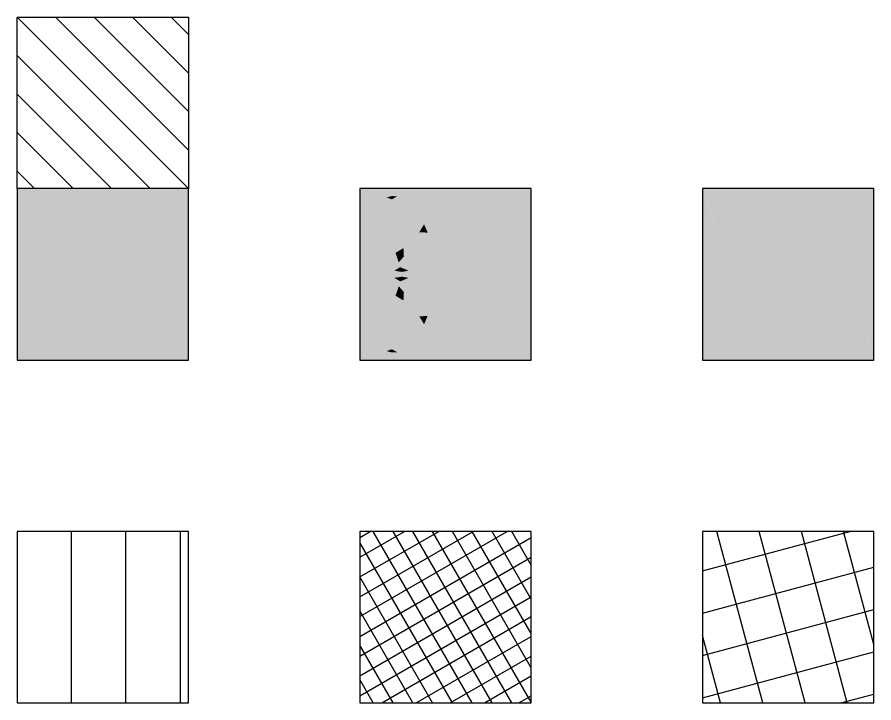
# Model space of a CAD drawing. Extents: x -5 to 190, y -10 to 160.
# Drawn here: x 0 to 100, y 80 to 160 of the extents above; entities that cross this region are included whole.
import ezdxf

# ---------------------------------------------------------------- set-up
doc = ezdxf.new("R2010")
doc.units = 0
doc.layers.get('0').update_dxf_attribs({"linetype": 'CONTINUOUS'})

# ---------------------------------------------------------------- blocks, each defined once
blk = doc.blocks.new('*X11')
at = {"color": 0}
for p, q in [((6.35, 80), (6.35, 100)), ((12.7, 80), (12.7, 100)), ((19.05, 80), (19.05, 100))]:
    blk.add_line(p, q, dxfattribs=at)
blk = doc.blocks.new('*X12')
at = {"color": 0}
for p, q in [((6.35, 80), (6.35, 100)), ((12.7, 80), (12.7, 100)), ((19.05, 80), (19.05, 100))]:
    blk.add_line(p, q, dxfattribs=at)
blk = doc.blocks.new('*X13')
at = {"color": 0}
for p, q in [((40, 90.07), (57.21, 100)), ((40, 92.38), (53.21, 100)), ((40, 94.69), (49.21, 100)), ((40, 96.99), (45.21, 100)), ((40, 99.3), (41.21, 100)), ((53.12, 80), (41.57, 100)), ((55.43, 80), (43.88, 100)), ((57.74, 80), (46.19, 100)), ((60, 80.08), (48.5, 100)), ((60, 84.08), (50.81, 100)), ((60, 88.08), (53.12, 100)), ((60, 92.08), (55.43, 100)), ((60, 96.08), (57.74, 100)), ((40, 87.76), (60, 99.3)), ((50.81, 80), (40, 98.72)), ((40, 85.45), (60, 96.99)), ((48.5, 80), (40, 94.72)), ((40, 83.14), (60, 94.69)), ((40, 80.83), (60, 92.38)), ((46.19, 80), (40, 90.72)), ((42.56, 80), (60, 90.07)), ((46.56, 80), (60, 87.76)), ((43.88, 80), (40, 86.72)), ((50.56, 80), (60, 85.45)), ((54.56, 80), (60, 83.14)), ((41.57, 80), (40, 82.72)), ((58.56, 80), (60, 80.83))]:
    blk.add_line(p, q, dxfattribs=at)
blk = doc.blocks.new('*X14')
at = {"color": 0}
for p, q in [((80, 95.39), (97.19, 100)), ((87.04, 80), (81.68, 100)), ((91.97, 80), (86.61, 100)), ((96.9, 80), (91.54, 100)), ((100, 86.82), (96.47, 100)), ((80, 90.46), (100, 95.82)), ((80, 85.53), (100, 90.89)), ((82.1, 80), (80, 87.85)), ((80, 80.6), (100, 85.96)), ((96.15, 80), (100, 81.03))]:
    blk.add_line(p, q, dxfattribs=at)
blk = doc.blocks.new('*U17')
at = {"linetype": 'CONTINUOUS', "extrusion": (0, 0, -1)}
for points in [[(0, 140), (-20, 120), (0, 120)], [(0, 140), (-20, 140), (-20, 120)]]:
    blk.add_solid(points, dxfattribs=at)
blk = doc.blocks.new('*U18')
at = {"linetype": 'CONTINUOUS', "extrusion": (0, 0, -1)}
for points in [[(-42.5, 137.5), (-41.67, 135), (-40, 140)], [(-41.67, 135), (-40, 130), (-40, 140)], [(-40, 140), (-42.5, 139.17), (-42.5, 137.5)], [(-40, 140), (-42.5, 139.72), (-42.5, 139.17)], [(-40, 140), (-42.5, 140), (-42.5, 139.72)], [(-42.5, 139.72), (-42.5, 140), (-43.75, 139.86)], [(-42.5, 140), (-43.75, 140), (-43.75, 139.86)], [(-43.75, 139.58), (-45, 140), (-45, 139.44)], [(-43.75, 139.86), (-45, 140), (-43.75, 139.58)], [(-43.75, 140), (-45, 140), (-43.75, 139.86)], [(-47.5, 140), (-47.5, 139.72), (-45, 140)], [(-47.5, 139.72), (-45, 139.44), (-45, 140)], [(-47.5, 139.17), (-50, 140), (-50, 136.67)], [(-47.5, 140), (-50, 140), (-47.5, 139.72)], [(-47.5, 139.72), (-50, 140), (-47.5, 139.17)], [(-52.5, 139.17), (-50, 140), (-55, 139.44)], [(-50, 140), (-55, 140), (-55, 139.44)], [(-55, 138.33), (-50, 136.67), (-50, 140)], [(-55, 135), (-60, 140), (-56.67, 130)], [(-60, 140), (-57.5, 139.17), (-55, 139.44)], [(-55, 139.44), (-55, 140), (-60, 140)], [(-55, 138.33), (-60, 140), (-55, 135)], [(-60, 140), (-60, 130), (-56.67, 130)], [(-42.5, 139.72), (-43.75, 139.86), (-43.75, 139.58)], [(-43.75, 139.58), (-42.5, 139.17), (-42.5, 139.72)], [(-42.5, 139.17), (-43.75, 139.58), (-43.75, 139.31)], [(-42.5, 139.17), (-43.75, 139.31), (-43.75, 139.12)], [(-43.75, 138.75), (-42.5, 137.5), (-42.5, 139.17)], [(-43.12, 138.96), (-42.5, 139.17), (-43.75, 139.12)], [(-43.75, 138.75), (-43.12, 138.96), (-43.75, 139.12)], [(-43.75, 139.31), (-43.75, 139.58), (-45, 139.44)], [(-45, 138.33), (-43.75, 138.75), (-45, 139.44)], [(-43.75, 139.31), (-45, 139.44), (-43.75, 139.12)], [(-45, 139.44), (-44.38, 139.1), (-43.75, 139.12)], [(-43.75, 139.12), (-44.38, 139.1), (-43.75, 138.75)], [(-47.5, 139.72), (-47.5, 139.17), (-45, 139.44)], [(-45, 139.44), (-47.5, 139.17), (-45, 138.33)], [(-47.5, 137.5), (-45, 138.33), (-47.5, 139.17)], [(-47.5, 137.5), (-47.5, 139.17), (-50, 136.67)], [(-55, 138.33), (-52.5, 139.17), (-55, 139.44)], [(-57.5, 139.17), (-55, 138.33), (-55, 139.44)], [(-42.5, 137.5), (-43.75, 138.75), (-43.75, 137.92)], [(-43.75, 137.92), (-43.75, 138.75), (-45, 138.33)], [(-43.75, 137.92), (-45, 138.33), (-44.17, 136.94)], [(-45, 138.33), (-45, 136.67), (-44.17, 136.94)], [(-45, 135), (-45, 138.33), (-47.5, 135.83)], [(-45, 138.33), (-47.5, 137.5), (-47.5, 135.83)], [(-55, 138.33), (-55, 135), (-50, 136.67)], [(-42.5, 137.5), (-43.06, 135.83), (-42.08, 136.25)], [(-42.5, 137.5), (-43.75, 137.92), (-44.17, 136.94)], [(-43.06, 135.83), (-42.5, 137.5), (-43.75, 136.25)], [(-44.17, 136.94), (-43.75, 136.25), (-42.5, 137.5)], [(-47.5, 137.5), (-50, 136.67), (-47.5, 135.83)], [(-42.08, 136.25), (-43.06, 135.83), (-41.67, 135)], [(-45, 135), (-43.06, 135.83), (-43.75, 136.25)], [(-45, 135), (-43.75, 136.25), (-44.17, 136.94)], [(-45, 136.67), (-45, 135), (-44.17, 136.94)], [(-47.5, 135.83), (-50, 136.67), (-48.33, 133.89)], [(-50, 136.67), (-50, 133.33), (-48.33, 133.89)], [(-50, 136.67), (-55, 135), (-50, 130)], [(-41.67, 135), (-43.33, 130), (-40.83, 132.5)], [(-41.67, 135), (-43.06, 135.83), (-43.33, 135)], [(-42.92, 133.75), (-41.67, 135), (-43.61, 134.17)], [(-41.67, 135), (-43.33, 135), (-43.61, 134.17)], [(-42.92, 133.75), (-42.5, 132.5), (-41.67, 135)], [(-43.33, 135), (-43.06, 135.83), (-45, 135)], [(-43.61, 134.17), (-43.33, 135), (-45, 135)], [(-45, 135), (-44.58, 133.75), (-43.61, 134.17)], [(-45, 135), (-45.09, 133.06), (-44.58, 133.75)], [(-45, 135), (-46.25, 135.42), (-46.94, 134.91)], [(-47.5, 132.5), (-46.11, 131.67), (-45, 135)], [(-45.09, 133.06), (-45, 135), (-45.56, 133.33)], [(-45, 135), (-46.67, 134.44), (-46.25, 133.75)], [(-46.94, 134.91), (-46.67, 134.44), (-45, 135)], [(-46.25, 135.42), (-47.5, 135.83), (-46.94, 134.91)], [(-47.5, 135.83), (-47.92, 134.86), (-46.94, 134.91)], [(-52.5, 132.5), (-55, 135), (-53.89, 131.67)], [(-55, 135), (-55.83, 132.5), (-53.89, 131.67)], [(-44.17, 132.5), (-42.92, 133.75), (-43.61, 134.17)], [(-44.58, 133.75), (-44.17, 132.5), (-43.61, 134.17)], [(-46.67, 134.44), (-48.33, 133.89), (-46.25, 133.75)], [(-48.33, 133.89), (-46.67, 134.44), (-46.94, 134.91)], [(-47.92, 134.86), (-48.33, 133.89), (-46.94, 134.91)], [(-42.92, 133.75), (-44.17, 132.5), (-42.5, 132.5)], [(-44.58, 133.75), (-45.09, 133.06), (-44.17, 132.5)], [(-44.17, 132.5), (-45.09, 133.06), (-45.14, 132.08)], [(-46.11, 131.67), (-45.09, 133.06), (-45.56, 133.33)], [(-45.14, 132.08), (-45.09, 133.06), (-46.11, 131.67)], [(-47.5, 132.5), (-46.25, 133.75), (-48.33, 133.89)], [(-50, 130), (-47.5, 132.5), (-48.33, 133.89)], [(-48.33, 133.89), (-50, 133.33), (-50, 130)], [(-40.83, 132.5), (-41.39, 130.83), (-40.42, 131.25)], [(-41.39, 130.83), (-40.83, 132.5), (-42.08, 131.25)], [(-42.5, 132.5), (-44.17, 132.5), (-43.33, 130)], [(-44.17, 132.5), (-44.54, 131.39), (-43.75, 131.25)], [(-44.54, 131.39), (-44.17, 132.5), (-45.14, 132.08)], [(-46.11, 131.67), (-44.54, 131.39), (-45.14, 132.08)], [(-50, 130), (-46.11, 131.67), (-47.5, 132.5)], [(-50, 130), (-52.5, 132.5), (-53.89, 131.67)], [(-55.83, 132.5), (-56.67, 130), (-53.89, 131.67)], [(-40.42, 131.25), (-41.39, 130.83), (-40, 130)], [(-43.33, 130), (-41.39, 130.83), (-42.08, 131.25)], [(-43.75, 131.25), (-44.54, 131.39), (-43.33, 130)], [(-43.33, 130), (-44.54, 131.39), (-44.72, 130.83)], [(-44.72, 130.83), (-44.54, 131.39), (-46.11, 131.67)], [(-44.72, 130.83), (-46.11, 131.67), (-46.67, 130)], [(-46.11, 131.67), (-50, 130), (-46.67, 130)], [(-53.89, 131.67), (-53.33, 130), (-50, 130)], [(-56.67, 130), (-53.33, 130), (-53.89, 131.67)], [(-40, 130), (-41.39, 130.83), (-41.67, 130)], [(-40, 120), (-40, 130), (-41.67, 125)], [(-40.42, 128.75), (-40, 130), (-41.39, 129.17)], [(-40, 130), (-41.67, 130), (-41.39, 129.17)], [(-41.67, 125), (-40.83, 127.5), (-43.33, 130)], [(-41.67, 130), (-41.39, 130.83), (-43.33, 130)], [(-41.67, 130), (-43.33, 130), (-41.39, 129.17)], [(-43.33, 130), (-42.08, 128.75), (-41.39, 129.17)], [(-42.5, 127.5), (-43.33, 130), (-44.17, 127.5)], [(-44.03, 130.42), (-44.91, 130.28), (-43.33, 130)], [(-43.33, 130), (-44.91, 130.28), (-45, 130)], [(-43.33, 130), (-44.54, 128.61), (-43.75, 128.75)], [(-44.54, 128.61), (-43.33, 130), (-44.72, 129.17)], [(-45, 130), (-44.91, 129.72), (-43.33, 130)], [(-43.33, 130), (-44.91, 129.72), (-44.03, 129.58)], [(-44.72, 130.83), (-44.91, 130.28), (-44.03, 130.42)], [(-44.91, 130.28), (-44.72, 130.83), (-45.69, 130.42)], [(-44.72, 129.17), (-46.67, 130), (-46.11, 128.33)], [(-46.67, 130), (-44.91, 130.28), (-45.69, 130.42)], [(-45, 130), (-44.91, 130.28), (-46.67, 130)], [(-45.69, 129.58), (-44.91, 129.72), (-46.67, 130)], [(-46.67, 130), (-44.91, 129.72), (-45, 130)], [(-47.5, 127.5), (-46.11, 128.33), (-50, 130)], [(-50, 130), (-46.11, 128.33), (-46.67, 130)], [(-50, 130), (-48.33, 126.11), (-47.5, 127.5)], [(-48.33, 126.11), (-50, 130), (-50, 126.67)], [(-50, 123.33), (-50, 130), (-55, 125)], [(-52.5, 127.5), (-50, 130), (-53.89, 128.33)], [(-50, 130), (-53.33, 130), (-53.89, 128.33)], [(-53.89, 128.33), (-53.33, 130), (-56.67, 130)], [(-56.67, 130), (-55.83, 127.5), (-53.89, 128.33)], [(-60, 120), (-55, 125), (-56.67, 130)], [(-60, 130), (-60, 120), (-56.67, 130)], [(-40.83, 127.5), (-40.42, 128.75), (-41.39, 129.17)], [(-41.39, 129.17), (-42.08, 128.75), (-40.83, 127.5)], [(-44.91, 129.72), (-44.72, 129.17), (-44.03, 129.58)], [(-46.11, 128.33), (-44.54, 128.61), (-44.72, 129.17)], [(-44.72, 129.17), (-44.91, 129.72), (-45.69, 129.58)], [(-43.75, 128.75), (-44.54, 128.61), (-44.17, 127.5)], [(-44.17, 127.5), (-44.54, 128.61), (-45.14, 127.92)], [(-45.14, 127.92), (-44.54, 128.61), (-46.11, 128.33)], [(-45, 125), (-46.11, 128.33), (-47.5, 127.5)], [(-45.56, 126.67), (-45.09, 126.94), (-46.11, 128.33)], [(-46.11, 128.33), (-45.09, 126.94), (-45.14, 127.92)], [(-55, 125), (-52.5, 127.5), (-53.89, 128.33)], [(-55.83, 127.5), (-55, 125), (-53.89, 128.33)], [(-42.92, 126.25), (-41.67, 125), (-42.5, 127.5)], [(-42.92, 126.25), (-42.5, 127.5), (-44.17, 127.5)], [(-44.17, 127.5), (-43.61, 125.83), (-42.92, 126.25)], [(-44.58, 126.25), (-43.61, 125.83), (-44.17, 127.5)], [(-45.09, 126.94), (-44.17, 127.5), (-45.14, 127.92)], [(-44.17, 127.5), (-45.09, 126.94), (-44.58, 126.25)], [(-47.5, 127.5), (-48.33, 126.11), (-46.25, 126.25)], [(-42.92, 126.25), (-43.61, 125.83), (-41.67, 125)], [(-45, 125), (-43.61, 125.83), (-44.58, 126.25)], [(-44.58, 126.25), (-45.09, 126.94), (-45, 125)], [(-45, 125), (-45.09, 126.94), (-45.56, 126.67)], [(-45, 125), (-46.25, 126.25), (-46.67, 125.56)], [(-46.67, 125.56), (-46.25, 126.25), (-48.33, 126.11)], [(-48.33, 126.11), (-46.94, 125.09), (-46.67, 125.56)], [(-47.92, 125.14), (-46.94, 125.09), (-48.33, 126.11)], [(-47.5, 124.17), (-48.33, 126.11), (-50, 123.33)], [(-50, 123.33), (-48.33, 126.11), (-50, 126.67)], [(-40, 120), (-41.67, 125), (-42.5, 122.5)], [(-41.67, 125), (-43.61, 125.83), (-43.33, 125)], [(-42.08, 123.75), (-41.67, 125), (-43.06, 124.17)], [(-41.67, 125), (-43.33, 125), (-43.06, 124.17)], [(-43.33, 125), (-45, 125), (-43.06, 124.17)], [(-45, 125), (-43.75, 123.75), (-43.06, 124.17)], [(-43.61, 125.83), (-45, 125), (-43.33, 125)], [(-45, 125), (-44.17, 123.06), (-43.75, 123.75)], [(-45, 123.33), (-44.17, 123.06), (-45, 125)], [(-46.94, 125.09), (-45, 125), (-46.67, 125.56)], [(-45, 125), (-46.94, 125.09), (-46.25, 124.58)], [(-45, 125), (-47.5, 124.17), (-45, 121.67)], [(-46.25, 124.58), (-46.94, 125.09), (-47.5, 124.17)], [(-47.5, 124.17), (-46.94, 125.09), (-47.92, 125.14)], [(-55, 121.67), (-50, 123.33), (-55, 125)], [(-55, 121.67), (-55, 125), (-60, 120)], [(-42.5, 122.5), (-42.08, 123.75), (-43.06, 124.17)], [(-43.06, 124.17), (-43.75, 123.75), (-42.5, 122.5)], [(-45, 121.67), (-47.5, 124.17), (-47.5, 122.5)], [(-47.5, 122.5), (-47.5, 124.17), (-50, 123.33)], [(-44.17, 123.06), (-42.5, 122.5), (-43.75, 123.75)], [(-42.5, 122.5), (-44.17, 123.06), (-43.75, 122.08)], [(-43.75, 122.08), (-44.17, 123.06), (-45, 121.67)], [(-45, 121.67), (-44.17, 123.06), (-45, 123.33)], [(-47.5, 122.5), (-50, 123.33), (-50, 120)], [(-55, 121.67), (-50, 120), (-50, 123.33)], [(-40, 120), (-42.5, 122.5), (-42.5, 120.83)], [(-42.5, 122.5), (-43.75, 122.08), (-42.5, 120.83)], [(-42.5, 120.83), (-43.75, 122.08), (-43.75, 121.25)], [(-43.75, 121.25), (-43.75, 122.08), (-45, 121.67)], [(-45, 121.67), (-47.5, 122.5), (-47.5, 120.83)], [(-47.5, 120.83), (-47.5, 122.5), (-50, 120)], [(-43.12, 121.04), (-43.75, 120.88), (-42.5, 120.83)], [(-43.75, 121.25), (-43.75, 120.88), (-43.12, 121.04)], [(-45, 121.67), (-45, 120.56), (-43.75, 121.25)], [(-43.75, 120.88), (-43.75, 121.25), (-44.38, 120.9)], [(-45, 120.56), (-45, 121.67), (-47.5, 120.83)], [(-55, 121.67), (-55, 120.56), (-52.5, 120.83)], [(-57.5, 120.83), (-55, 120.56), (-55, 121.67)], [(-40, 120), (-42.5, 120.83), (-42.5, 120.28)], [(-40, 120), (-42.5, 120.28), (-42.5, 120)], [(-42.5, 120.83), (-43.75, 120.88), (-43.75, 120.69)], [(-42.5, 120.83), (-43.75, 120.69), (-42.5, 120.28)], [(-42.5, 120.28), (-43.75, 120.69), (-43.75, 120.42)], [(-43.75, 120.42), (-43.75, 120.14), (-42.5, 120.28)], [(-42.5, 120.28), (-43.75, 120.14), (-42.5, 120)], [(-42.5, 120), (-43.75, 120.14), (-43.75, 120)], [(-45, 120.56), (-43.75, 120.88), (-44.38, 120.9)], [(-43.75, 120.69), (-43.75, 120.88), (-45, 120.56)], [(-43.75, 120.42), (-43.75, 120.69), (-45, 120.56)], [(-43.75, 120.42), (-45, 120.56), (-43.75, 120.14)], [(-43.75, 120.14), (-45, 120.56), (-45, 120)], [(-43.75, 120), (-43.75, 120.14), (-45, 120)], [(-47.5, 120.28), (-45, 120.56), (-47.5, 120.83)], [(-47.5, 120.28), (-45, 120), (-45, 120.56)], [(-47.5, 120), (-45, 120), (-47.5, 120.28)], [(-47.5, 120.28), (-47.5, 120.83), (-50, 120)], [(-47.5, 120), (-47.5, 120.28), (-50, 120)], [(-52.5, 120.83), (-55, 120.56), (-50, 120)], [(-50, 120), (-55, 120.56), (-55, 120)], [(-60, 120), (-55, 120.56), (-57.5, 120.83)], [(-55, 120.56), (-60, 120), (-55, 120)]]:
    blk.add_solid(points, dxfattribs=at)
blk = doc.blocks.new('*U19')
at = {"linetype": 'CONTINUOUS', "extrusion": (0, 0, -1)}
for points in [[(-80, 140), (-85, 135), (-81.67, 135)], [(-80.83, 137.5), (-80.56, 135), (-80, 140)], [(-80, 140), (-80.56, 135), (-80, 135)], [(-80, 140), (-85, 138.33), (-85, 135)], [(-82.5, 139.17), (-80, 140), (-85, 139.44)], [(-80, 140), (-85, 140), (-85, 139.44)], [(-90, 140), (-87.5, 139.72), (-85, 140)], [(-87.5, 139.72), (-85, 139.44), (-85, 140)], [(-87.5, 139.17), (-90, 140), (-90, 136.67)], [(-87.5, 139.72), (-90, 140), (-87.5, 139.17)], [(-90, 140), (-92.5, 139.72), (-92.5, 139.17)], [(-92.5, 139.72), (-90, 140), (-95, 140)], [(-92.5, 139.17), (-90, 136.67), (-90, 140)], [(-92.5, 139.72), (-95, 140), (-95, 139.44)], [(-100, 140), (-98.33, 135), (-95, 135)], [(-100, 140), (-97.5, 139.17), (-95, 139.44)], [(-95, 139.44), (-95, 140), (-100, 140)], [(-95, 138.33), (-100, 140), (-95, 135)], [(-99.17, 137.5), (-100, 140), (-99.44, 135)], [(-100, 140), (-100, 135), (-99.44, 135)], [(-85, 138.33), (-82.5, 139.17), (-85, 139.44)], [(-87.5, 139.72), (-87.5, 139.17), (-85, 139.44)], [(-85, 139.44), (-87.5, 139.17), (-85, 138.33)], [(-87.5, 137.5), (-85, 138.33), (-87.5, 139.17)], [(-87.5, 137.5), (-87.5, 139.17), (-90, 136.67)], [(-92.5, 137.5), (-90, 136.67), (-92.5, 139.17)], [(-92.5, 139.72), (-95, 139.44), (-92.5, 139.17)], [(-95, 138.33), (-92.5, 139.17), (-95, 139.44)], [(-92.5, 137.5), (-92.5, 139.17), (-95, 138.33)], [(-97.5, 139.17), (-95, 138.33), (-95, 139.44)], [(-85, 135), (-85, 138.33), (-87.5, 135.83)], [(-85, 138.33), (-87.5, 137.5), (-87.5, 135.83)], [(-95, 135), (-92.5, 135.83), (-95, 138.33)], [(-95, 138.33), (-92.5, 135.83), (-92.5, 137.5)], [(-81.67, 135), (-80.56, 135), (-80.83, 137.5)], [(-87.5, 137.5), (-90, 136.67), (-87.5, 135.83)], [(-92.5, 137.5), (-92.5, 135.83), (-90, 136.67)], [(-98.33, 135), (-99.17, 137.5), (-99.44, 135)], [(-87.5, 135.83), (-90, 136.67), (-88.33, 133.89)], [(-90, 136.67), (-90, 133.33), (-88.33, 133.89)], [(-90, 136.67), (-92.5, 135.83), (-91.67, 133.89)], [(-91.67, 133.89), (-90, 133.33), (-90, 136.67)], [(-80, 130), (-80, 135), (-80.28, 132.5)], [(-80.28, 132.5), (-80, 135), (-80.56, 135)], [(-80.28, 132.5), (-80.56, 135), (-80.83, 132.5)], [(-80.56, 135), (-81.67, 135), (-80.83, 132.5)], [(-81.67, 135), (-82.5, 132.5), (-80.83, 132.5)], [(-85, 135), (-84.17, 132.5), (-81.67, 135)], [(-81.67, 135), (-84.17, 132.5), (-82.5, 132.5)], [(-85, 135), (-86.11, 131.67), (-84.17, 132.5)], [(-85, 135), (-87.5, 135.83), (-88.33, 133.89)], [(-87.5, 132.5), (-86.11, 131.67), (-85, 135)], [(-87.5, 132.5), (-85, 135), (-88.33, 133.89)], [(-92.5, 135.83), (-95, 135), (-91.67, 133.89)], [(-95, 135), (-92.5, 132.5), (-91.67, 133.89)], [(-92.5, 132.5), (-95, 135), (-93.89, 131.67)], [(-95, 135), (-95.83, 132.5), (-93.89, 131.67)], [(-95, 135), (-97.5, 132.5), (-95.83, 132.5)], [(-97.5, 132.5), (-95, 135), (-98.33, 135)], [(-97.5, 132.5), (-98.33, 135), (-99.17, 132.5)], [(-99.44, 135), (-99.17, 132.5), (-98.33, 135)], [(-99.72, 132.5), (-99.17, 132.5), (-99.44, 135)], [(-99.72, 132.5), (-99.44, 135), (-100, 135)], [(-100, 130), (-99.72, 132.5), (-100, 135)], [(-90, 130), (-87.5, 132.5), (-88.33, 133.89)], [(-88.33, 133.89), (-90, 133.33), (-90, 130)], [(-92.5, 132.5), (-90, 130), (-91.67, 133.89)], [(-90, 130), (-90, 133.33), (-91.67, 133.89)], [(-82.5, 132.5), (-83.33, 130), (-80, 130)], [(-80.83, 132.5), (-82.5, 132.5), (-80, 130)], [(-80.28, 132.5), (-80.83, 132.5), (-80, 130)], [(-82.5, 132.5), (-84.17, 132.5), (-83.33, 130)], [(-84.17, 132.5), (-86.11, 131.67), (-83.33, 130)], [(-90, 130), (-86.11, 131.67), (-87.5, 132.5)], [(-90, 130), (-92.5, 132.5), (-93.89, 131.67)], [(-95.83, 132.5), (-96.67, 130), (-93.89, 131.67)], [(-95.83, 132.5), (-97.5, 132.5), (-96.67, 130)], [(-97.5, 132.5), (-99.17, 132.5), (-96.67, 130)], [(-99.17, 132.5), (-100, 130), (-96.67, 130)], [(-99.72, 132.5), (-100, 130), (-99.17, 132.5)], [(-83.33, 130), (-86.11, 131.67), (-86.67, 130)], [(-86.11, 131.67), (-90, 130), (-86.67, 130)], [(-93.89, 131.67), (-93.33, 130), (-90, 130)], [(-96.67, 130), (-93.33, 130), (-93.89, 131.67)], [(-80, 130), (-80.83, 127.5), (-80.28, 127.5)], [(-80.28, 127.5), (-80, 125), (-80, 130)], [(-82.5, 127.5), (-80, 130), (-83.33, 130)], [(-80.83, 127.5), (-80, 130), (-82.5, 127.5)], [(-82.5, 127.5), (-83.33, 130), (-84.17, 127.5)], [(-83.33, 130), (-86.11, 128.33), (-84.17, 127.5)], [(-86.11, 128.33), (-83.33, 130), (-86.67, 130)], [(-87.5, 127.5), (-86.11, 128.33), (-90, 130)], [(-90, 130), (-86.11, 128.33), (-86.67, 130)], [(-90, 130), (-88.33, 126.11), (-87.5, 127.5)], [(-88.33, 126.11), (-90, 130), (-90, 126.67)], [(-92.5, 127.5), (-91.67, 126.11), (-90, 130)], [(-90, 130), (-91.67, 126.11), (-90, 126.67)], [(-92.5, 127.5), (-90, 130), (-93.89, 128.33)], [(-90, 130), (-93.33, 130), (-93.89, 128.33)], [(-93.89, 128.33), (-93.33, 130), (-96.67, 130)], [(-96.67, 130), (-95.83, 127.5), (-93.89, 128.33)], [(-95.83, 127.5), (-96.67, 130), (-97.5, 127.5)], [(-97.5, 127.5), (-96.67, 130), (-99.17, 127.5)], [(-99.17, 127.5), (-96.67, 130), (-100, 130)], [(-100, 130), (-99.72, 127.5), (-99.17, 127.5)], [(-99.72, 127.5), (-100, 130), (-100, 125)], [(-84.17, 127.5), (-86.11, 128.33), (-85, 125)], [(-85, 125), (-86.11, 128.33), (-87.5, 127.5)], [(-95, 125), (-92.5, 127.5), (-93.89, 128.33)], [(-95.83, 127.5), (-95, 125), (-93.89, 128.33)], [(-80.28, 127.5), (-80.56, 125), (-80, 125)], [(-80.28, 127.5), (-80.83, 127.5), (-80.56, 125)], [(-81.67, 125), (-80.56, 125), (-80.83, 127.5)], [(-81.67, 125), (-80.83, 127.5), (-82.5, 127.5)], [(-85, 125), (-81.67, 125), (-84.17, 127.5)], [(-81.67, 125), (-82.5, 127.5), (-84.17, 127.5)], [(-87.5, 127.5), (-88.33, 126.11), (-85, 125)], [(-95, 125), (-91.67, 126.11), (-92.5, 127.5)], [(-95, 125), (-95.83, 127.5), (-97.5, 127.5)], [(-97.5, 127.5), (-98.33, 125), (-95, 125)], [(-97.5, 127.5), (-99.17, 127.5), (-98.33, 125)], [(-98.33, 125), (-99.17, 127.5), (-99.44, 125)], [(-99.72, 127.5), (-99.44, 125), (-99.17, 127.5)], [(-99.72, 127.5), (-100, 125), (-99.44, 125)], [(-85, 125), (-88.33, 126.11), (-87.5, 124.17)], [(-87.5, 124.17), (-88.33, 126.11), (-90, 123.33)], [(-90, 123.33), (-88.33, 126.11), (-90, 126.67)], [(-91.67, 126.11), (-90, 123.33), (-90, 126.67)], [(-90, 123.33), (-91.67, 126.11), (-92.5, 124.17)], [(-92.5, 124.17), (-91.67, 126.11), (-95, 125)], [(-80, 120), (-85, 125), (-85, 121.67)], [(-80, 120), (-80.56, 125), (-80.83, 122.5)], [(-80.56, 125), (-80, 120), (-80, 125)], [(-81.67, 125), (-85, 125), (-80, 120)], [(-80.83, 122.5), (-80.56, 125), (-81.67, 125)], [(-85, 125), (-87.5, 124.17), (-85, 121.67)], [(-95, 125), (-95, 121.67), (-92.5, 124.17)], [(-95, 121.67), (-95, 125), (-100, 120)], [(-98.33, 125), (-100, 120), (-95, 125)], [(-99.17, 122.5), (-98.33, 125), (-99.44, 125)], [(-100, 120), (-99.17, 122.5), (-99.44, 125)], [(-99.44, 125), (-100, 125), (-100, 120)], [(-85, 121.67), (-87.5, 124.17), (-87.5, 122.5)], [(-87.5, 122.5), (-87.5, 124.17), (-90, 123.33)], [(-92.5, 122.5), (-90, 123.33), (-92.5, 124.17)], [(-95, 121.67), (-92.5, 122.5), (-92.5, 124.17)], [(-87.5, 122.5), (-90, 123.33), (-90, 120)], [(-92.5, 122.5), (-90, 120), (-90, 123.33)], [(-85, 121.67), (-87.5, 122.5), (-87.5, 120.83)], [(-87.5, 120.83), (-87.5, 122.5), (-90, 120)], [(-92.5, 120.83), (-90, 120), (-92.5, 122.5)], [(-95, 121.67), (-92.5, 120.83), (-92.5, 122.5)], [(-85, 121.67), (-85, 120.56), (-82.5, 120.83)], [(-85, 120.56), (-85, 121.67), (-87.5, 120.83)], [(-95, 121.67), (-95, 120.56), (-92.5, 120.83)], [(-97.5, 120.83), (-95, 120.56), (-95, 121.67)], [(-82.5, 120.83), (-85, 120.56), (-80, 120)], [(-80, 120), (-85, 120.56), (-85, 120)], [(-87.5, 120.28), (-85, 120.56), (-87.5, 120.83)], [(-87.5, 120.28), (-85, 120), (-85, 120.56)], [(-90, 120), (-85, 120), (-87.5, 120.28)], [(-87.5, 120.28), (-87.5, 120.83), (-90, 120)], [(-90, 120), (-92.5, 120.83), (-92.5, 120.28)], [(-92.5, 120.28), (-95, 120), (-90, 120)], [(-92.5, 120.28), (-92.5, 120.83), (-95, 120.56)], [(-92.5, 120.28), (-95, 120.56), (-95, 120)], [(-100, 120), (-95, 120.56), (-97.5, 120.83)], [(-95, 120.56), (-100, 120), (-95, 120)]]:
    blk.add_solid(points, dxfattribs=at)
blk = doc.blocks.new('*X22')
at = {"color": 0, "extrusion": (0, -1e-16, -1)}
for p, q in [((0, 160, 7), (20, 140, 7)), ((4.49, 160, 7), (20, 144.49, 7)), ((8.98, 160, 7), (20, 148.98, 7)), ((13.47, 160, 7), (20, 153.47, 7)), ((17.96, 160, 7), (20, 157.96, 7)), ((0, 155.51, 7), (15.51, 140, 7)), ((0, 151.02, 7), (11.02, 140, 7)), ((0, 146.53, 7), (6.53, 140, 7)), ((0, 142.04, 7), (2.04, 140, 7))]:
    blk.add_line(p, q, dxfattribs=at)

msp = doc.modelspace()

# ---------------------------------------------------------------- linework, layer by layer
at = {"extrusion": (0, -1e-16, -1)}
msp.add_lwpolyline([(0, 160), (-20, 160), (-20, 140), (0, 140)], close=True, dxfattribs=at)
for points in [[(0, 120), (20, 120), (20, 140), (0, 140)], [(40, 120), (60, 120), (60, 140), (40, 140)], [(80, 120), (100, 120), (100, 140), (80, 140)], [(0, 80), (20, 80), (20, 100), (0, 100)], [(40, 80), (60, 80), (60, 100), (40, 100)], [(80, 80), (100, 80), (100, 100), (80, 100)]]:
    msp.add_lwpolyline(points, close=True)

# ---------------------------------------------------------------- block references
at = {"linetype": 'CONTINUOUS'}
for name in ['*X22', '*U17', '*U18', '*U19', '*X11', '*X12', '*X13', '*X14']:
    msp.add_blockref(name, (0, 0), dxfattribs=at)

doc.saveas('drawing.dxf')
